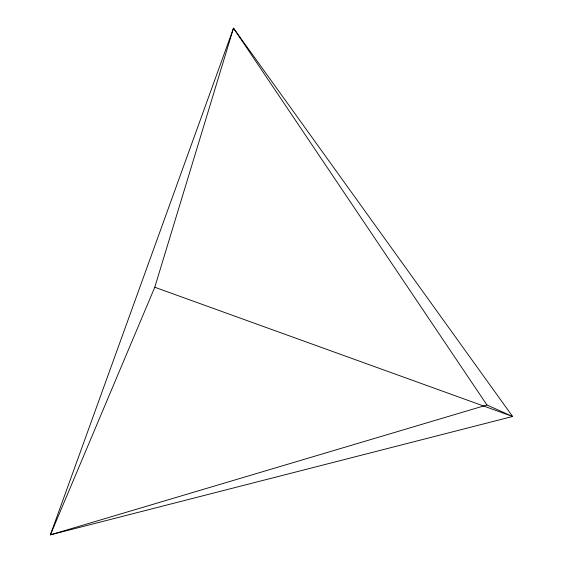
<?xml version="1.0" encoding="UTF-8"?>
<svg xmlns="http://www.w3.org/2000/svg" width="563" height="563" viewBox="0 0 563 563"><rect width="100%" height="100%" fill="white"/><g stroke="black" fill="none" stroke-linecap="round" stroke-linejoin="round"><path stroke-width="0.84" d="M154.776 287.25L233.497 28.15L512.611 416.479L50.388 534.85L233.497 28.15L486.946 404.98L512.611 416.479L154.776 287.25L50.388 534.85L486.946 404.98"/></g></svg>
